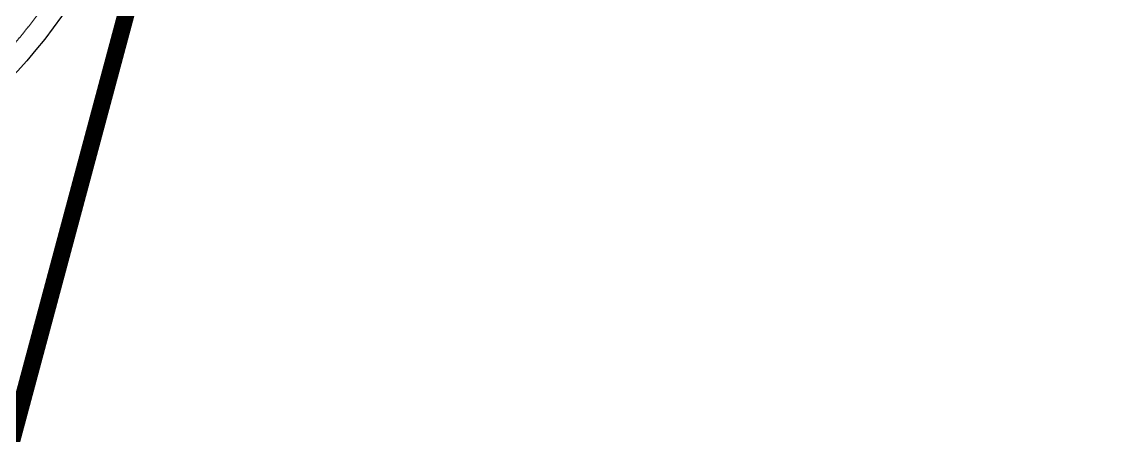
# Model space of a CAD drawing. Extents: x 302512 to 1034855, y -184136 to 410364.
# Drawn here: x 625727 to 657997, y 104722 to 116817 of the extents above; entities that cross this region are included whole.
import ezdxf

# ---------------------------------------------------------------- set-up
doc = ezdxf.new("R2010")
doc.units = 0
doc.header["$MEASUREMENT"] = 0
doc.linetypes.add('ACAD_ISO04W100', pattern=[30.5, 24, -3, 0.5, -3])
doc.linetypes.add('DASHED2', pattern=[0.375, 0.25, -0.125])
for name, color, linetype in [('F', 5, 'Continuous'), ('PUB_TEXT', 7, 'Continuous'), ('红线', 20, 'Continuous')]:
    doc.layers.add(name, color=color, linetype=linetype)

msp = doc.modelspace()

# ---------------------------------------------------------------- linework, layer by layer
at = {"layer": 'F'}
for points in [[(631857, 140331, -0.006193), (631615, 139930, 0.158055), (628324, 126515, -0.218403), (624325, 115796, -0.218403)], [(632922, 139776, -0.00682), (632635, 139299, 0.158055), (629521, 126602, -0.222263), (625016, 114792, -0.222263)]]:
    msp.add_lwpolyline(points, format="xyb", dxfattribs=at)
at = {"layer": 'PUB_TEXT', "linetype": 'DASHED2', "ltscale": 11501}
msp.add_lwpolyline([(604462, 30529, 500, 500, 0), (605477, 35173, 500, 500, 0), (597777, 37953, 500, 500, 0), (583760, 45744, 500, 500, 0), (588677, 75313, 500, 500, 0), (624087, 81443, 500, 500, 0), (623207, 89713, 500, 500, 0), (621577, 90243, 500, 500, 0), (632197, 129823, 500, 500, 0), (637237, 134103, 500, 500, 0), (638997, 147563, 500, 500, 0), (679157, 151273, 500, 500, 0)], format="xyseb", dxfattribs=at)
at = {"layer": '红线', "linetype": 'ACAD_ISO04W100', "ltscale": 100}
msp.add_lwpolyline([(632640, 140496, -0.012875), (632125, 139614, 0.158055), (628923, 126559, -0.219544), (624705, 115327, -0.219544)], format="xyb", dxfattribs=at)

doc.saveas('drawing.dxf')
